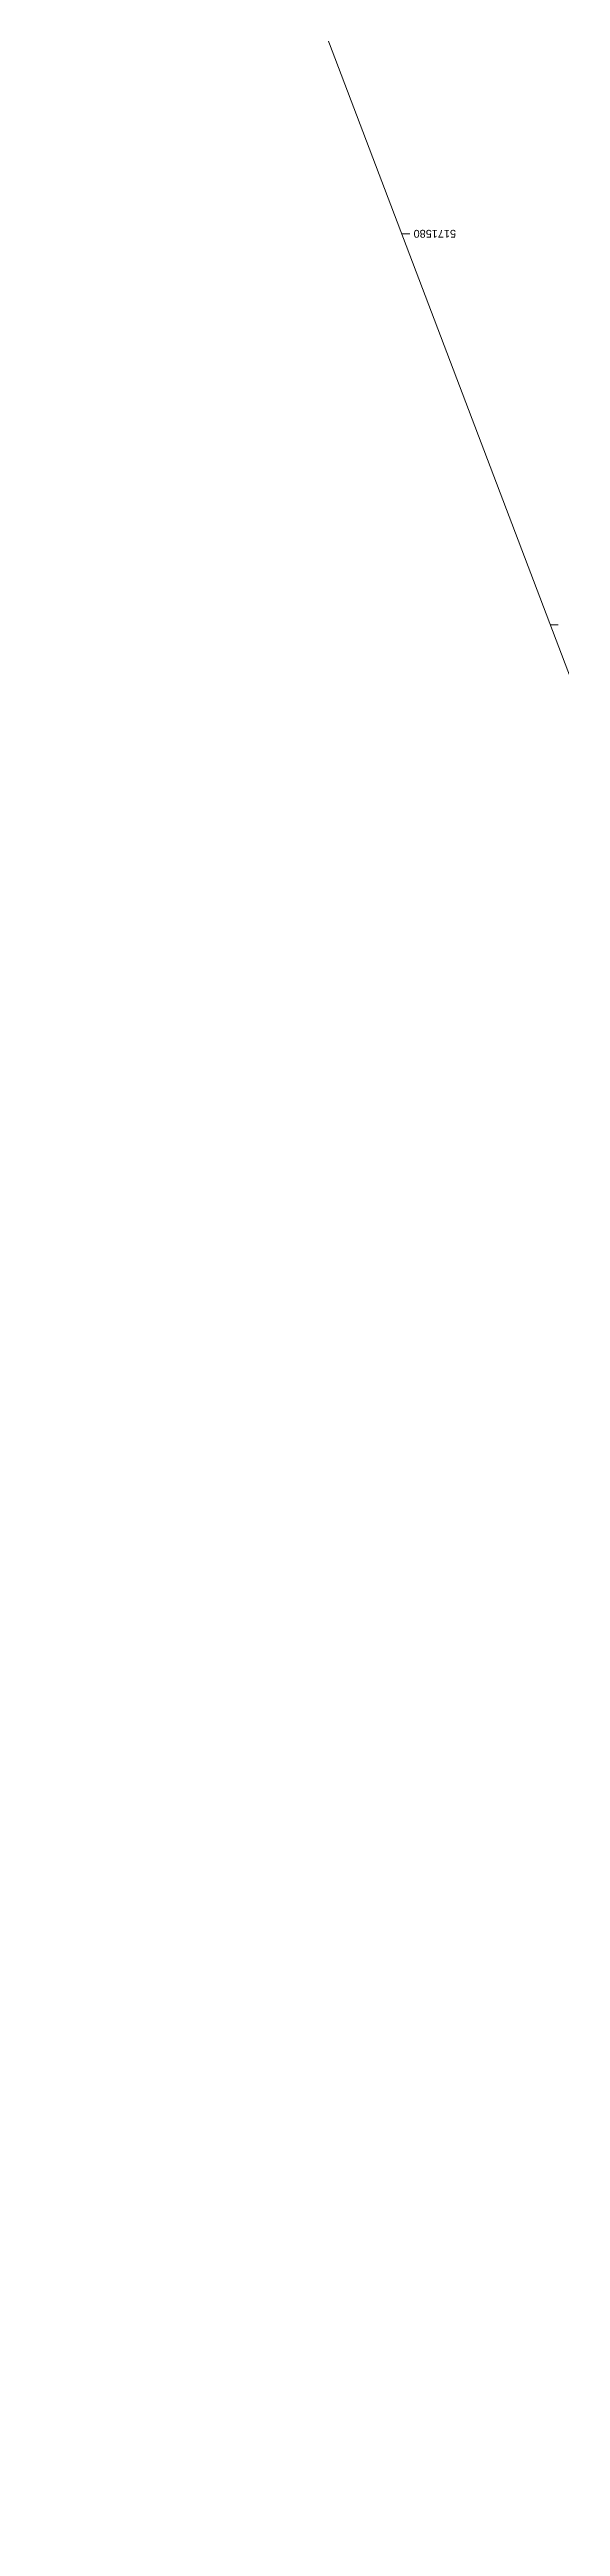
# Model space of a CAD drawing. Header units: metres. Extents: x 1838950 to 1842843, y 5171318 to 5174224.
# Drawn here: x 1841012.2 to 1841038.3, y 5171462.7 to 5171589.4 of the extents above; entities that cross this region are included whole.
import ezdxf

# ---------------------------------------------------------------- set-up
doc = ezdxf.new("R2010")
doc.units = ezdxf.units.M
doc.header["$LTSCALE"] = 0.0254
doc.layers.add('Fond topo - Carroyage', color=8, linetype='Continuous', lineweight=18)
doc.styles.add('Arial', font='arial.ttf')

msp = doc.modelspace()

# ---------------------------------------------------------------- linework, layer by layer
at = {"layer": 'Fond topo - Carroyage'}
for p, q in [((1841030.2069, 5171580), (1841030.6069, 5171580)), ((1841037.7999, 5171560), (1841038.1999, 5171560))]:
    msp.add_line(p, q, dxfattribs=at)
at = {"layer": 'Fond topo - Carroyage', "flags": 128}
msp.add_lwpolyline([(1841245.9254, 5171716.1571), (1841012.2023, 5171627.4243), (1841074.7412, 5171462.6962), (1841308.4643, 5171551.429)], close=True, dxfattribs=at)
at = {"layer": 'Fond topo - Carroyage', "lineweight": 20, "flags": 128}
msp.add_lwpolyline([(1841245.9254, 5171716.1571), (1841012.2023, 5171627.4243), (1841074.7412, 5171462.6962), (1841308.4643, 5171551.429)], close=True, dxfattribs=at)

# ---------------------------------------------------------------- texts
at = {"layer": 'Fond topo - Carroyage', "insert": (1841030.8069, 5171579.8015), "char_height": 0.39855, "attachment_point": 3, "rotation": 180, "line_spacing_factor": 0.97048, "style": 'Arial'}
msp.add_mtext('5171580', dxfattribs=at)

doc.saveas('drawing.dxf')
